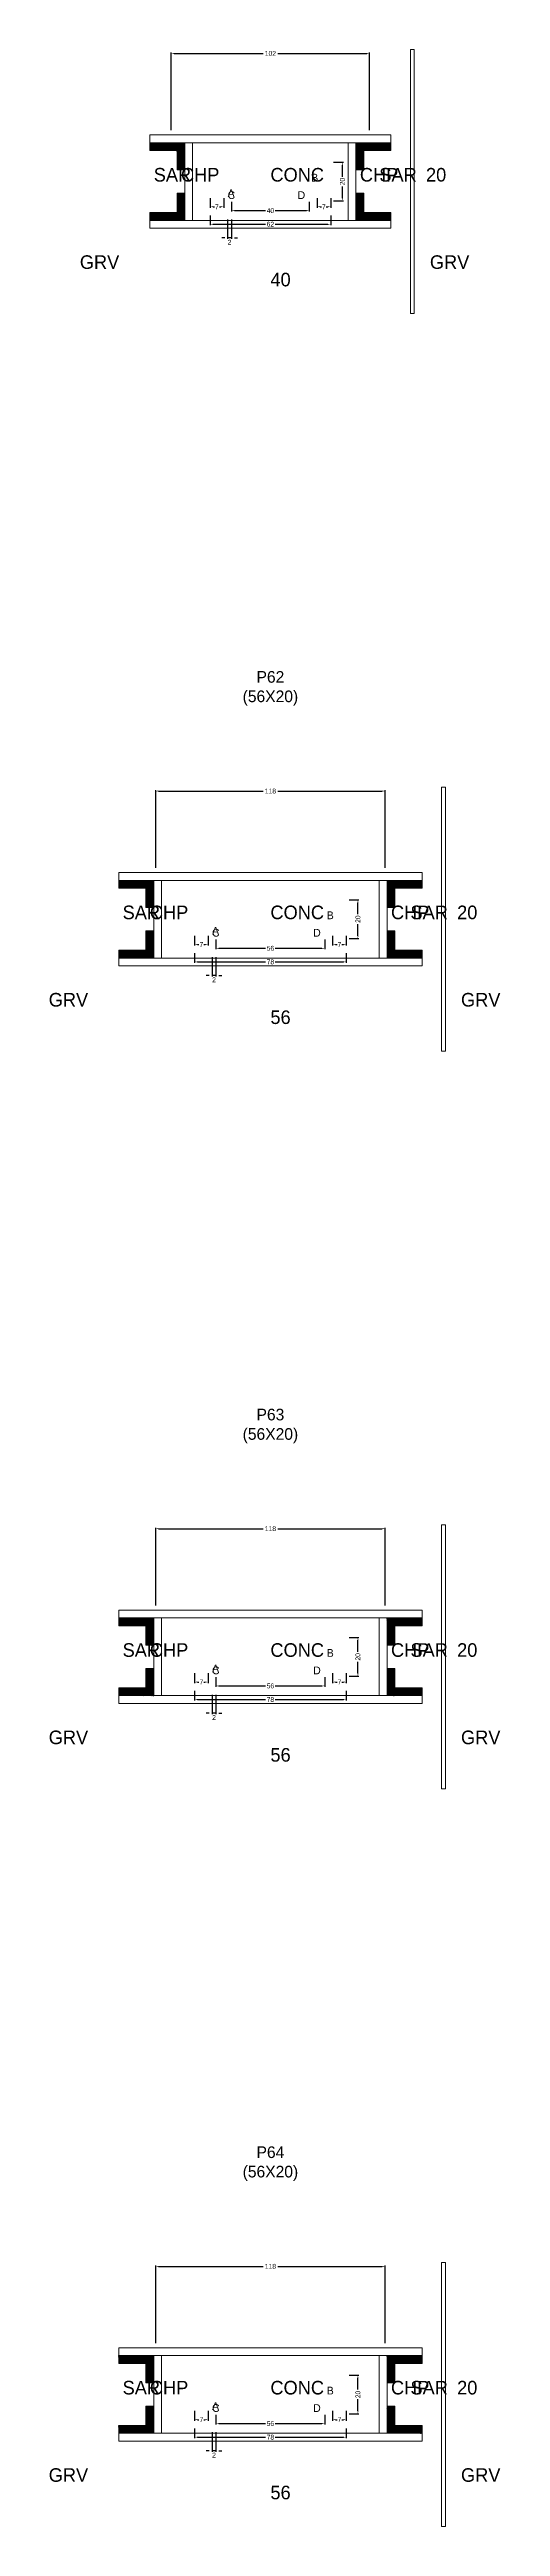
# Model space of a CAD drawing. Header units: centimetres. Extents: x -10500 to 4121, y -45226 to 295.
# Drawn here: x -114 to 118, y -9428 to -8152 of the extents above; entities that cross this region are included whole.
import ezdxf

# ---------------------------------------------------------------- set-up
doc = ezdxf.new("R2010")
doc.units = ezdxf.units.CM
for name, color, linetype in [('COTA', 241, 'Continuous'), ('Hachura', 251, 'Continuous'), ('NOMENCLATURA', 7, 'Continuous'), ('SARRAFO', 251, 'Continuous'), ('Texto Seção', 7, 'Continuous')]:
    doc.layers.add(name, color=color, linetype=linetype)
doc.dimstyles.new('cotax2', dxfattribs={"dimtxt": 2.5, "dimasz": 1.5, "dimexe": 0.5, "dimexo": 0.5, "dimgap": 0.5, "dimtad": 1, "dimcen": 2.5, "dimazin": 3, "dimtfac": 1, "dimtmove": 0, "dimatfit": 3})

# ---------------------------------------------------------------- blocks, each defined once
blk = doc.blocks.new('_CLOSEDFILLED')
at = {"color": 0, "linetype": 'BYBLOCK'}
blk.add_solid([(-1, 0.16), (0, 0), (-1, -0.16)], dxfattribs=at)
blk = doc.blocks.new('*D586')
for p, q in [((-31, -8237.5), (-31, -8242.5)), ((-29.5, -8242), (-2.5, -8242)), ((2.5, -8242), (29.5, -8242)), ((31, -8237.5), (31, -8242.5))]:
    blk.add_line(p, q)
at = {"layer": 'Defpoints'}
for p in [(-31, -8237), (-31, -8242), (31, -8237)]:
    blk.add_point(p, dxfattribs=at)
at = {"layer": 'COTA', "xscale": 1.5, "yscale": 1.5, "rotation": 180}
blk.add_blockref('_CLOSEDFILLED', (-31, -8242), dxfattribs=at)
at = {"layer": 'COTA', "xscale": 1.5, "yscale": 1.5}
blk.add_blockref('_CLOSEDFILLED', (31, -8242), dxfattribs=at)
at = {"layer": 'COTA', "insert": (0, -8242), "char_height": 2.5, "attachment_point": 5}
blk.add_mtext('62', dxfattribs=at)
blk = doc.blocks.new('*D587')
for p, q in [((-20, -8230.5), (-20, -8235.5)), ((-18.5, -8235), (-2.5, -8235)), ((2.5, -8235), (18.5, -8235)), ((20, -8230.5), (20, -8235.5))]:
    blk.add_line(p, q)
at = {"layer": 'Defpoints'}
for p in [(-20, -8230), (20, -8230), (-20, -8235)]:
    blk.add_point(p, dxfattribs=at)
at = {"layer": 'COTA', "xscale": 1.5, "yscale": 1.5, "rotation": 180}
blk.add_blockref('_CLOSEDFILLED', (-20, -8235), dxfattribs=at)
at = {"layer": 'COTA', "xscale": 1.5, "yscale": 1.5}
blk.add_blockref('_CLOSEDFILLED', (20, -8235), dxfattribs=at)
at = {"layer": 'COTA', "insert": (0, -8235), "char_height": 2.5, "attachment_point": 5}
blk.add_mtext('40', dxfattribs=at)
blk = doc.blocks.new('*D588')
for p, q in [((32.5, -8210), (37.5, -8210)), ((37, -8217.5), (37, -8211.5)), ((32.5, -8230), (37.5, -8230)), ((37, -8228.5), (37, -8222.5))]:
    blk.add_line(p, q)
at = {"layer": 'Defpoints'}
for p in [(32, -8210), (32, -8230), (37, -8230)]:
    blk.add_point(p, dxfattribs=at)
at = {"layer": 'COTA', "xscale": 1.5, "yscale": 1.5}
for p, rotation in [((37, -8210), 90), ((37, -8230), 270)]:
    blk.add_blockref('_CLOSEDFILLED', p, dxfattribs=dict(at, rotation=rotation))
at = {"layer": 'COTA', "insert": (37, -8220), "char_height": 2.5, "attachment_point": 5, "rotation": 90}
blk.add_mtext('20', dxfattribs=at)
blk = doc.blocks.new('*D589')
for p, q in [((-31, -8228.5), (-31, -8233.5)), ((-24, -8228.5), (-24, -8233.5)), ((-29.5, -8233), (-28.75, -8233)), ((-26.25, -8233), (-25.5, -8233))]:
    blk.add_line(p, q)
at = {"layer": 'Defpoints'}
for p in [(-31, -8228), (-24, -8228), (-31, -8233)]:
    blk.add_point(p, dxfattribs=at)
at = {"layer": 'COTA', "xscale": 1.5, "yscale": 1.5, "rotation": 180}
blk.add_blockref('_CLOSEDFILLED', (-31, -8233), dxfattribs=at)
at = {"layer": 'COTA', "xscale": 1.5, "yscale": 1.5}
blk.add_blockref('_CLOSEDFILLED', (-24, -8233), dxfattribs=at)
at = {"layer": 'COTA', "insert": (-27.5, -8233), "char_height": 2.5, "attachment_point": 5}
blk.add_mtext('7', dxfattribs=at)
blk = doc.blocks.new('*D590')
for p, q in [((24, -8228.5), (24, -8233.5)), ((31, -8228.5), (31, -8233.5)), ((25.5, -8233), (26.25, -8233)), ((28.75, -8233), (29.5, -8233))]:
    blk.add_line(p, q)
at = {"layer": 'Defpoints'}
for p in [(24, -8228), (31, -8228), (24, -8233)]:
    blk.add_point(p, dxfattribs=at)
at = {"layer": 'COTA', "xscale": 1.5, "yscale": 1.5, "rotation": 180}
blk.add_blockref('_CLOSEDFILLED', (24, -8233), dxfattribs=at)
at = {"layer": 'COTA', "xscale": 1.5, "yscale": 1.5}
blk.add_blockref('_CLOSEDFILLED', (31, -8233), dxfattribs=at)
at = {"layer": 'COTA', "insert": (27.5, -8233), "char_height": 2.5, "attachment_point": 5}
blk.add_mtext('7', dxfattribs=at)
blk = doc.blocks.new('*D591')
for p, q in [((-51, -8193.5), (-51, -8153.5)), ((51, -8193.5), (51, -8153.5)), ((-49.5, -8154), (-3.75, -8154)), ((3.75, -8154), (49.5, -8154))]:
    blk.add_line(p, q)
at = {"layer": 'Defpoints'}
for p in [(-51, -8154), (-51, -8194), (51, -8194)]:
    blk.add_point(p, dxfattribs=at)
at = {"layer": 'COTA', "xscale": 1.5, "yscale": 1.5, "rotation": 180}
blk.add_blockref('_CLOSEDFILLED', (-51, -8154), dxfattribs=at)
at = {"layer": 'COTA', "xscale": 1.5, "yscale": 1.5}
blk.add_blockref('_CLOSEDFILLED', (51, -8154), dxfattribs=at)
at = {"layer": 'COTA', "insert": (0, -8154), "char_height": 2.5, "attachment_point": 5}
blk.add_mtext('102', dxfattribs=at)
blk = doc.blocks.new('*D612')
for p, q in [((-39, -8617.5), (-39, -8622.5)), ((-37.5, -8622), (-2.5, -8622)), ((2.5, -8622), (37.5, -8622)), ((39, -8617.5), (39, -8622.5))]:
    blk.add_line(p, q)
at = {"layer": 'Defpoints'}
for p in [(-39, -8617), (-39, -8622), (39, -8617)]:
    blk.add_point(p, dxfattribs=at)
at = {"layer": 'COTA', "xscale": 1.5, "yscale": 1.5, "rotation": 180}
blk.add_blockref('_CLOSEDFILLED', (-39, -8622), dxfattribs=at)
at = {"layer": 'COTA', "xscale": 1.5, "yscale": 1.5}
blk.add_blockref('_CLOSEDFILLED', (39, -8622), dxfattribs=at)
at = {"layer": 'COTA', "insert": (0, -8622), "char_height": 2.5, "attachment_point": 5}
blk.add_mtext('78', dxfattribs=at)
blk = doc.blocks.new('*D613')
for p, q in [((-28, -8610.5), (-28, -8615.5)), ((28, -8610.5), (28, -8615.5)), ((-26.5, -8615), (-2.5, -8615)), ((2.5, -8615), (26.5, -8615))]:
    blk.add_line(p, q)
at = {"layer": 'Defpoints'}
for p in [(-28, -8610), (28, -8610), (-28, -8615)]:
    blk.add_point(p, dxfattribs=at)
at = {"layer": 'COTA', "xscale": 1.5, "yscale": 1.5, "rotation": 180}
blk.add_blockref('_CLOSEDFILLED', (-28, -8615), dxfattribs=at)
at = {"layer": 'COTA', "xscale": 1.5, "yscale": 1.5}
blk.add_blockref('_CLOSEDFILLED', (28, -8615), dxfattribs=at)
at = {"layer": 'COTA', "insert": (0, -8615), "char_height": 2.5, "attachment_point": 5}
blk.add_mtext('56', dxfattribs=at)
blk = doc.blocks.new('*D614')
for p, q in [((40.5, -8590), (45.5, -8590)), ((45, -8597.5), (45, -8591.5)), ((40.5, -8610), (45.5, -8610)), ((45, -8608.5), (45, -8602.5))]:
    blk.add_line(p, q)
at = {"layer": 'Defpoints'}
for p in [(40, -8590), (40, -8610), (45, -8610)]:
    blk.add_point(p, dxfattribs=at)
at = {"layer": 'COTA', "xscale": 1.5, "yscale": 1.5}
for p, rotation in [((45, -8590), 90), ((45, -8610), 270)]:
    blk.add_blockref('_CLOSEDFILLED', p, dxfattribs=dict(at, rotation=rotation))
at = {"layer": 'COTA', "insert": (45, -8600), "char_height": 2.5, "attachment_point": 5, "rotation": 90}
blk.add_mtext('20', dxfattribs=at)
blk = doc.blocks.new('*D615')
for p, q in [((-39, -8608.5), (-39, -8613.5)), ((-37.5, -8613), (-36.75, -8613)), ((-34.25, -8613), (-33.5, -8613)), ((-32, -8608.5), (-32, -8613.5))]:
    blk.add_line(p, q)
at = {"layer": 'Defpoints'}
for p in [(-39, -8608), (-39, -8613), (-32, -8608)]:
    blk.add_point(p, dxfattribs=at)
at = {"layer": 'COTA', "xscale": 1.5, "yscale": 1.5, "rotation": 180}
blk.add_blockref('_CLOSEDFILLED', (-39, -8613), dxfattribs=at)
at = {"layer": 'COTA', "xscale": 1.5, "yscale": 1.5}
blk.add_blockref('_CLOSEDFILLED', (-32, -8613), dxfattribs=at)
at = {"layer": 'COTA', "insert": (-35.5, -8613), "char_height": 2.5, "attachment_point": 5}
blk.add_mtext('7', dxfattribs=at)
blk = doc.blocks.new('*D616')
for p, q in [((32, -8608.5), (32, -8613.5)), ((33.5, -8613), (34.25, -8613)), ((36.75, -8613), (37.5, -8613)), ((39, -8608.5), (39, -8613.5))]:
    blk.add_line(p, q)
at = {"layer": 'Defpoints'}
for p in [(32, -8608), (32, -8613), (39, -8608)]:
    blk.add_point(p, dxfattribs=at)
at = {"layer": 'COTA', "xscale": 1.5, "yscale": 1.5, "rotation": 180}
blk.add_blockref('_CLOSEDFILLED', (32, -8613), dxfattribs=at)
at = {"layer": 'COTA', "xscale": 1.5, "yscale": 1.5}
blk.add_blockref('_CLOSEDFILLED', (39, -8613), dxfattribs=at)
at = {"layer": 'COTA', "insert": (35.5, -8613), "char_height": 2.5, "attachment_point": 5}
blk.add_mtext('7', dxfattribs=at)
blk = doc.blocks.new('*D617')
for p, q in [((-59, -8573.5), (-59, -8533.5)), ((-57.5, -8534), (-3.75, -8534)), ((3.75, -8534), (57.5, -8534)), ((59, -8573.5), (59, -8533.5))]:
    blk.add_line(p, q)
at = {"layer": 'Defpoints'}
for p in [(-59, -8534), (-59, -8574), (59, -8574)]:
    blk.add_point(p, dxfattribs=at)
at = {"layer": 'COTA', "xscale": 1.5, "yscale": 1.5, "rotation": 180}
blk.add_blockref('_CLOSEDFILLED', (-59, -8534), dxfattribs=at)
at = {"layer": 'COTA', "xscale": 1.5, "yscale": 1.5}
blk.add_blockref('_CLOSEDFILLED', (59, -8534), dxfattribs=at)
at = {"layer": 'COTA', "insert": (0, -8534), "char_height": 2.5, "attachment_point": 5}
blk.add_mtext('118', dxfattribs=at)
blk = doc.blocks.new('*D638')
for p, q in [((-39, -8997.5), (-39, -9002.5)), ((-37.5, -9002), (-2.5, -9002)), ((2.5, -9002), (37.5, -9002)), ((39, -8997.5), (39, -9002.5))]:
    blk.add_line(p, q)
at = {"layer": 'Defpoints'}
for p in [(-39, -8997), (-39, -9002), (39, -8997)]:
    blk.add_point(p, dxfattribs=at)
at = {"layer": 'COTA', "xscale": 1.5, "yscale": 1.5, "rotation": 180}
blk.add_blockref('_CLOSEDFILLED', (-39, -9002), dxfattribs=at)
at = {"layer": 'COTA', "xscale": 1.5, "yscale": 1.5}
blk.add_blockref('_CLOSEDFILLED', (39, -9002), dxfattribs=at)
at = {"layer": 'COTA', "insert": (0, -9002), "char_height": 2.5, "attachment_point": 5}
blk.add_mtext('78', dxfattribs=at)
blk = doc.blocks.new('*D639')
for p, q in [((-28, -8990.5), (-28, -8995.5)), ((-26.5, -8995), (-2.5, -8995)), ((2.5, -8995), (26.5, -8995)), ((28, -8990.5), (28, -8995.5))]:
    blk.add_line(p, q)
at = {"layer": 'Defpoints'}
for p in [(-28, -8990), (-28, -8995), (28, -8990)]:
    blk.add_point(p, dxfattribs=at)
at = {"layer": 'COTA', "xscale": 1.5, "yscale": 1.5, "rotation": 180}
blk.add_blockref('_CLOSEDFILLED', (-28, -8995), dxfattribs=at)
at = {"layer": 'COTA', "xscale": 1.5, "yscale": 1.5}
blk.add_blockref('_CLOSEDFILLED', (28, -8995), dxfattribs=at)
at = {"layer": 'COTA', "insert": (0, -8995), "char_height": 2.5, "attachment_point": 5}
blk.add_mtext('56', dxfattribs=at)
blk = doc.blocks.new('*D640')
for p, q in [((40.5, -8970), (45.5, -8970)), ((45, -8977.5), (45, -8971.5)), ((45, -8988.5), (45, -8982.5)), ((40.5, -8990), (45.5, -8990))]:
    blk.add_line(p, q)
at = {"layer": 'Defpoints'}
for p in [(40, -8970), (40, -8990), (45, -8990)]:
    blk.add_point(p, dxfattribs=at)
at = {"layer": 'COTA', "xscale": 1.5, "yscale": 1.5}
for p, rotation in [((45, -8970), 90), ((45, -8990), 270)]:
    blk.add_blockref('_CLOSEDFILLED', p, dxfattribs=dict(at, rotation=rotation))
at = {"layer": 'COTA', "insert": (45, -8980), "char_height": 2.5, "attachment_point": 5, "rotation": 90}
blk.add_mtext('20', dxfattribs=at)
blk = doc.blocks.new('*D641')
for p, q in [((-39, -8988.5), (-39, -8993.5)), ((-37.5, -8993), (-36.75, -8993)), ((-34.25, -8993), (-33.5, -8993)), ((-32, -8988.5), (-32, -8993.5))]:
    blk.add_line(p, q)
at = {"layer": 'Defpoints'}
for p in [(-39, -8988), (-39, -8993), (-32, -8988)]:
    blk.add_point(p, dxfattribs=at)
at = {"layer": 'COTA', "xscale": 1.5, "yscale": 1.5, "rotation": 180}
blk.add_blockref('_CLOSEDFILLED', (-39, -8993), dxfattribs=at)
at = {"layer": 'COTA', "xscale": 1.5, "yscale": 1.5}
blk.add_blockref('_CLOSEDFILLED', (-32, -8993), dxfattribs=at)
at = {"layer": 'COTA', "insert": (-35.5, -8993), "char_height": 2.5, "attachment_point": 5}
blk.add_mtext('7', dxfattribs=at)
blk = doc.blocks.new('*D642')
for p, q in [((32, -8988.5), (32, -8993.5)), ((33.5, -8993), (34.25, -8993)), ((36.75, -8993), (37.5, -8993)), ((39, -8988.5), (39, -8993.5))]:
    blk.add_line(p, q)
at = {"layer": 'Defpoints'}
for p in [(32, -8988), (32, -8993), (39, -8988)]:
    blk.add_point(p, dxfattribs=at)
at = {"layer": 'COTA', "xscale": 1.5, "yscale": 1.5, "rotation": 180}
blk.add_blockref('_CLOSEDFILLED', (32, -8993), dxfattribs=at)
at = {"layer": 'COTA', "xscale": 1.5, "yscale": 1.5}
blk.add_blockref('_CLOSEDFILLED', (39, -8993), dxfattribs=at)
at = {"layer": 'COTA', "insert": (35.5, -8993), "char_height": 2.5, "attachment_point": 5}
blk.add_mtext('7', dxfattribs=at)
blk = doc.blocks.new('*D643')
for p, q in [((-59, -8953.5), (-59, -8913.5)), ((-57.5, -8914), (-3.75, -8914)), ((3.75, -8914), (57.5, -8914)), ((59, -8953.5), (59, -8913.5))]:
    blk.add_line(p, q)
at = {"layer": 'Defpoints'}
for p in [(-59, -8914), (-59, -8954), (59, -8954)]:
    blk.add_point(p, dxfattribs=at)
at = {"layer": 'COTA', "xscale": 1.5, "yscale": 1.5, "rotation": 180}
blk.add_blockref('_CLOSEDFILLED', (-59, -8914), dxfattribs=at)
at = {"layer": 'COTA', "xscale": 1.5, "yscale": 1.5}
blk.add_blockref('_CLOSEDFILLED', (59, -8914), dxfattribs=at)
at = {"layer": 'COTA', "insert": (0, -8914), "char_height": 2.5, "attachment_point": 5}
blk.add_mtext('118', dxfattribs=at)
blk = doc.blocks.new('*D664')
for p, q in [((-39, -9377.5), (-39, -9382.5)), ((39, -9377.5), (39, -9382.5)), ((-37.5, -9382), (-2.5, -9382)), ((2.5, -9382), (37.5, -9382))]:
    blk.add_line(p, q)
at = {"layer": 'Defpoints'}
for p in [(-39, -9377), (39, -9377), (-39, -9382)]:
    blk.add_point(p, dxfattribs=at)
at = {"layer": 'COTA', "xscale": 1.5, "yscale": 1.5, "rotation": 180}
blk.add_blockref('_CLOSEDFILLED', (-39, -9382), dxfattribs=at)
at = {"layer": 'COTA', "xscale": 1.5, "yscale": 1.5}
blk.add_blockref('_CLOSEDFILLED', (39, -9382), dxfattribs=at)
at = {"layer": 'COTA', "insert": (0, -9382), "char_height": 2.5, "attachment_point": 5}
blk.add_mtext('78', dxfattribs=at)
blk = doc.blocks.new('*D665')
for p, q in [((-28, -9370.5), (-28, -9375.5)), ((-26.5, -9375), (-2.5, -9375)), ((2.5, -9375), (26.5, -9375)), ((28, -9370.5), (28, -9375.5))]:
    blk.add_line(p, q)
at = {"layer": 'Defpoints'}
for p in [(-28, -9370), (-28, -9375), (28, -9370)]:
    blk.add_point(p, dxfattribs=at)
at = {"layer": 'COTA', "xscale": 1.5, "yscale": 1.5, "rotation": 180}
blk.add_blockref('_CLOSEDFILLED', (-28, -9375), dxfattribs=at)
at = {"layer": 'COTA', "xscale": 1.5, "yscale": 1.5}
blk.add_blockref('_CLOSEDFILLED', (28, -9375), dxfattribs=at)
at = {"layer": 'COTA', "insert": (0, -9375), "char_height": 2.5, "attachment_point": 5}
blk.add_mtext('56', dxfattribs=at)
blk = doc.blocks.new('*D666')
for p, q in [((40.5, -9350), (45.5, -9350)), ((45, -9357.5), (45, -9351.5)), ((45, -9368.5), (45, -9362.5)), ((40.5, -9370), (45.5, -9370))]:
    blk.add_line(p, q)
at = {"layer": 'Defpoints'}
for p in [(40, -9350), (40, -9370), (45, -9370)]:
    blk.add_point(p, dxfattribs=at)
at = {"layer": 'COTA', "xscale": 1.5, "yscale": 1.5}
for p, rotation in [((45, -9350), 90), ((45, -9370), 270)]:
    blk.add_blockref('_CLOSEDFILLED', p, dxfattribs=dict(at, rotation=rotation))
at = {"layer": 'COTA', "insert": (45, -9360), "char_height": 2.5, "attachment_point": 5, "rotation": 90}
blk.add_mtext('20', dxfattribs=at)
blk = doc.blocks.new('*D667')
for p, q in [((-39, -9368.5), (-39, -9373.5)), ((-37.5, -9373), (-36.75, -9373)), ((-34.25, -9373), (-33.5, -9373)), ((-32, -9368.5), (-32, -9373.5))]:
    blk.add_line(p, q)
at = {"layer": 'Defpoints'}
for p in [(-39, -9368), (-39, -9373), (-32, -9368)]:
    blk.add_point(p, dxfattribs=at)
at = {"layer": 'COTA', "xscale": 1.5, "yscale": 1.5, "rotation": 180}
blk.add_blockref('_CLOSEDFILLED', (-39, -9373), dxfattribs=at)
at = {"layer": 'COTA', "xscale": 1.5, "yscale": 1.5}
blk.add_blockref('_CLOSEDFILLED', (-32, -9373), dxfattribs=at)
at = {"layer": 'COTA', "insert": (-35.5, -9373), "char_height": 2.5, "attachment_point": 5}
blk.add_mtext('7', dxfattribs=at)
blk = doc.blocks.new('*D668')
for p, q in [((32, -9368.5), (32, -9373.5)), ((33.5, -9373), (34.25, -9373)), ((36.75, -9373), (37.5, -9373)), ((39, -9368.5), (39, -9373.5))]:
    blk.add_line(p, q)
at = {"layer": 'Defpoints'}
for p in [(32, -9368), (32, -9373), (39, -9368)]:
    blk.add_point(p, dxfattribs=at)
at = {"layer": 'COTA', "xscale": 1.5, "yscale": 1.5, "rotation": 180}
blk.add_blockref('_CLOSEDFILLED', (32, -9373), dxfattribs=at)
at = {"layer": 'COTA', "xscale": 1.5, "yscale": 1.5}
blk.add_blockref('_CLOSEDFILLED', (39, -9373), dxfattribs=at)
at = {"layer": 'COTA', "insert": (35.5, -9373), "char_height": 2.5, "attachment_point": 5}
blk.add_mtext('7', dxfattribs=at)
blk = doc.blocks.new('*D669')
for p, q in [((-59, -9333.5), (-59, -9293.5)), ((-57.5, -9294), (-3.75, -9294)), ((3.75, -9294), (57.5, -9294)), ((59, -9333.5), (59, -9293.5))]:
    blk.add_line(p, q)
at = {"layer": 'Defpoints'}
for p in [(-59, -9294), (-59, -9334), (59, -9334)]:
    blk.add_point(p, dxfattribs=at)
at = {"layer": 'COTA', "xscale": 1.5, "yscale": 1.5, "rotation": 180}
blk.add_blockref('_CLOSEDFILLED', (-59, -9294), dxfattribs=at)
at = {"layer": 'COTA', "xscale": 1.5, "yscale": 1.5}
blk.add_blockref('_CLOSEDFILLED', (59, -9294), dxfattribs=at)
at = {"layer": 'COTA', "insert": (0, -9294), "char_height": 2.5, "attachment_point": 5}
blk.add_mtext('118', dxfattribs=at)

msp = doc.modelspace()

# ---------------------------------------------------------------- hatches: boundary and pattern name
at = {"layer": 'SARRAFO'}
h = msp.add_hatch(dxfattribs=at)
h.set_pattern_fill('SOLID', scale=2)
h.paths.add_polyline_path([(-62, -8204), (-48, -8204), (-48, -8200), (-62, -8200)])
h = msp.add_hatch(dxfattribs=at)
h.set_pattern_fill('SOLID', scale=2)
h.paths.add_polyline_path([(-48, -8214), (-44, -8214), (-44, -8200), (-48, -8200)])
h = msp.add_hatch(dxfattribs=at)
h.set_pattern_fill('SOLID', scale=2)
h.paths.add_polyline_path([(44, -8214), (48, -8214), (48, -8200), (44, -8200)])
h = msp.add_hatch(dxfattribs=at)
h.set_pattern_fill('SOLID', scale=2)
h.paths.add_polyline_path([(48, -8204), (62, -8204), (62, -8200), (48, -8200)])
h = msp.add_hatch(dxfattribs=at)
h.set_pattern_fill('SOLID', scale=2)
h.paths.add_polyline_path([(-48, -8240), (-44, -8240), (-44, -8226), (-48, -8226)])
h = msp.add_hatch(dxfattribs=at)
h.set_pattern_fill('SOLID', scale=2)
h.paths.add_polyline_path([(44, -8240), (48, -8240), (48, -8226), (44, -8226)])
h = msp.add_hatch(dxfattribs=at)
h.set_pattern_fill('SOLID', scale=2)
h.paths.add_polyline_path([(-62, -8240), (-48, -8240), (-48, -8236), (-62, -8236)])
h = msp.add_hatch(dxfattribs=at)
h.set_pattern_fill('SOLID', scale=2)
h.paths.add_polyline_path([(48, -8240), (62, -8240), (62, -8236), (48, -8236)])
h = msp.add_hatch(dxfattribs=at)
h.set_pattern_fill('SOLID', scale=2)
h.paths.add_polyline_path([(-78, -8584), (-64, -8584), (-64, -8580), (-78, -8580)])
h = msp.add_hatch(dxfattribs=at)
h.set_pattern_fill('SOLID', scale=2)
h.paths.add_polyline_path([(-64, -8594), (-60, -8594), (-60, -8580), (-64, -8580)])
h = msp.add_hatch(dxfattribs=at)
h.set_pattern_fill('SOLID', scale=2)
h.paths.add_polyline_path([(60, -8594), (64, -8594), (64, -8580), (60, -8580)])
h = msp.add_hatch(dxfattribs=at)
h.set_pattern_fill('SOLID', scale=2)
h.paths.add_polyline_path([(64, -8584), (78, -8584), (78, -8580), (64, -8580)])
h = msp.add_hatch(dxfattribs=at)
h.set_pattern_fill('SOLID', scale=2)
h.paths.add_polyline_path([(-64, -8620), (-60, -8620), (-60, -8606), (-64, -8606)])
h = msp.add_hatch(dxfattribs=at)
h.set_pattern_fill('SOLID', scale=2)
h.paths.add_polyline_path([(60, -8620), (64, -8620), (64, -8606), (60, -8606)])
h = msp.add_hatch(dxfattribs=at)
h.set_pattern_fill('SOLID', scale=2)
h.paths.add_polyline_path([(-78, -8620), (-64, -8620), (-64, -8616), (-78, -8616)])
h = msp.add_hatch(dxfattribs=at)
h.set_pattern_fill('SOLID', scale=2)
h.paths.add_polyline_path([(64, -8620), (78, -8620), (78, -8616), (64, -8616)])
h = msp.add_hatch(dxfattribs=at)
h.set_pattern_fill('SOLID', scale=2)
h.paths.add_polyline_path([(-78, -8964), (-64, -8964), (-64, -8960), (-78, -8960)])
h = msp.add_hatch(dxfattribs=at)
h.set_pattern_fill('SOLID', scale=2)
h.paths.add_polyline_path([(-64, -8974), (-60, -8974), (-60, -8960), (-64, -8960)])
h = msp.add_hatch(dxfattribs=at)
h.set_pattern_fill('SOLID', scale=2)
h.paths.add_polyline_path([(60, -8974), (64, -8974), (64, -8960), (60, -8960)])
h = msp.add_hatch(dxfattribs=at)
h.set_pattern_fill('SOLID', scale=2)
h.paths.add_polyline_path([(64, -8964), (78, -8964), (78, -8960), (64, -8960)])
h = msp.add_hatch(dxfattribs=at)
h.set_pattern_fill('SOLID', scale=2)
h.paths.add_polyline_path([(-64, -9000), (-60, -9000), (-60, -8986), (-64, -8986)])
h = msp.add_hatch(dxfattribs=at)
h.set_pattern_fill('SOLID', scale=2)
h.paths.add_polyline_path([(60, -9000), (64, -9000), (64, -8986), (60, -8986)])
h = msp.add_hatch(dxfattribs=at)
h.set_pattern_fill('SOLID', scale=2)
h.paths.add_polyline_path([(-78, -9000), (-64, -9000), (-64, -8996), (-78, -8996)])
h = msp.add_hatch(dxfattribs=at)
h.set_pattern_fill('SOLID', scale=2)
h.paths.add_polyline_path([(64, -9000), (78, -9000), (78, -8996), (64, -8996)])
h = msp.add_hatch(dxfattribs=at)
h.set_pattern_fill('SOLID', scale=2)
h.paths.add_polyline_path([(-78, -9344), (-64, -9344), (-64, -9340), (-78, -9340)])
h = msp.add_hatch(dxfattribs=at)
h.set_pattern_fill('SOLID', scale=2)
h.paths.add_polyline_path([(-64, -9354), (-60, -9354), (-60, -9340), (-64, -9340)])
h = msp.add_hatch(dxfattribs=at)
h.set_pattern_fill('SOLID', scale=2)
h.paths.add_polyline_path([(60, -9354), (64, -9354), (64, -9340), (60, -9340)])
h = msp.add_hatch(dxfattribs=at)
h.set_pattern_fill('SOLID', scale=2)
h.paths.add_polyline_path([(64, -9344), (78, -9344), (78, -9340), (64, -9340)])
h = msp.add_hatch(dxfattribs=at)
h.set_pattern_fill('SOLID', scale=2)
h.paths.add_polyline_path([(-78, -9380), (-64, -9380), (-64, -9376), (-78, -9376)])
h = msp.add_hatch(dxfattribs=at)
h.set_pattern_fill('SOLID', scale=2)
h.paths.add_polyline_path([(-64, -9380), (-60, -9380), (-60, -9366), (-64, -9366)])
h = msp.add_hatch(dxfattribs=at)
h.set_pattern_fill('SOLID', scale=2)
h.paths.add_polyline_path([(60, -9380), (64, -9380), (64, -9366), (60, -9366)])
h = msp.add_hatch(dxfattribs=at)
h.set_pattern_fill('SOLID', scale=2)
h.paths.add_polyline_path([(64, -9380), (78, -9380), (78, -9376), (64, -9376)])

# ---------------------------------------------------------------- linework, layer by layer
at = {"layer": 'Hachura', "lineweight": 13}
for points in [[(72, -8288), (74, -8288), (74, -8152), (72, -8152)], [(88, -8668), (90, -8668), (90, -8532), (88, -8532)], [(88, -9048), (90, -9048), (90, -8912), (88, -8912)], [(88, -9428), (90, -9428), (90, -9292), (88, -9292)]]:
    msp.add_lwpolyline(points, close=True, dxfattribs=at)
at = {"layer": 'Hachura', "lineweight": 18}
for points in [[(-62, -8200), (62, -8200), (62, -8196), (-62, -8196)], [(-44, -8240), (-40, -8240), (-40, -8200), (-44, -8200)], [(40, -8240), (44, -8240), (44, -8200), (40, -8200)], [(-62, -8244), (62, -8244), (62, -8240), (-62, -8240)], [(-78, -8580), (78, -8580), (78, -8576), (-78, -8576)], [(-60, -8620), (-56, -8620), (-56, -8580), (-60, -8580)], [(56, -8620), (60, -8620), (60, -8580), (56, -8580)], [(-78, -8624), (78, -8624), (78, -8620), (-78, -8620)], [(-78, -8960), (78, -8960), (78, -8956), (-78, -8956)], [(-60, -9000), (-56, -9000), (-56, -8960), (-60, -8960)], [(56, -9000), (60, -9000), (60, -8960), (56, -8960)], [(-78, -9004), (78, -9004), (78, -9000), (-78, -9000)], [(-78, -9340), (78, -9340), (78, -9336), (-78, -9336)], [(-60, -9380), (-56, -9380), (-56, -9340), (-60, -9340)], [(56, -9380), (60, -9380), (60, -9340), (56, -9340)], [(-78, -9384), (78, -9384), (78, -9380), (-78, -9380)]]:
    msp.add_lwpolyline(points, close=True, dxfattribs=at)
at = {"layer": 'SARRAFO', "lineweight": 13}
for points in [[(-62, -8204), (-48, -8204), (-48, -8200), (-62, -8200)], [(-48, -8214), (-44, -8214), (-44, -8200), (-48, -8200)], [(44, -8214), (48, -8214), (48, -8200), (44, -8200)], [(48, -8204), (62, -8204), (62, -8200), (48, -8200)], [(-48, -8240), (-44, -8240), (-44, -8226), (-48, -8226)], [(44, -8240), (48, -8240), (48, -8226), (44, -8226)], [(-62, -8240), (-48, -8240), (-48, -8236), (-62, -8236)], [(48, -8240), (62, -8240), (62, -8236), (48, -8236)], [(-78, -8584), (-64, -8584), (-64, -8580), (-78, -8580)], [(-64, -8594), (-60, -8594), (-60, -8580), (-64, -8580)], [(60, -8594), (64, -8594), (64, -8580), (60, -8580)], [(64, -8584), (78, -8584), (78, -8580), (64, -8580)], [(-64, -8620), (-60, -8620), (-60, -8606), (-64, -8606)], [(60, -8620), (64, -8620), (64, -8606), (60, -8606)], [(-78, -8620), (-64, -8620), (-64, -8616), (-78, -8616)], [(64, -8620), (78, -8620), (78, -8616), (64, -8616)], [(-78, -8964), (-64, -8964), (-64, -8960), (-78, -8960)], [(-64, -8974), (-60, -8974), (-60, -8960), (-64, -8960)], [(60, -8974), (64, -8974), (64, -8960), (60, -8960)], [(64, -8964), (78, -8964), (78, -8960), (64, -8960)], [(-64, -9000), (-60, -9000), (-60, -8986), (-64, -8986)], [(60, -9000), (64, -9000), (64, -8986), (60, -8986)], [(-78, -9000), (-64, -9000), (-64, -8996), (-78, -8996)], [(64, -9000), (78, -9000), (78, -8996), (64, -8996)], [(-78, -9344), (-64, -9344), (-64, -9340), (-78, -9340)], [(-64, -9354), (-60, -9354), (-60, -9340), (-64, -9340)], [(60, -9354), (64, -9354), (64, -9340), (60, -9340)], [(64, -9344), (78, -9344), (78, -9340), (64, -9340)], [(-78, -9380), (-64, -9380), (-64, -9376), (-78, -9376)], [(-64, -9380), (-60, -9380), (-60, -9366), (-64, -9366)], [(60, -9380), (64, -9380), (64, -9366), (60, -9366)], [(64, -9380), (78, -9380), (78, -9376), (64, -9376)]]:
    msp.add_lwpolyline(points, close=True, dxfattribs=at)

# ---------------------------------------------------------------- texts
at = {"layer": 'NOMENCLATURA'}
for s, p in [('B', (21, -8220)), ('A', (-22, -8228)), ('C', (-22, -8229)), ('D', (14, -8229)), ('B', (29, -8600)), ('A', (-30, -8608)), ('C', (-30, -8609)), ('D', (22, -8609)), ('B', (29, -8980)), ('A', (-30, -8988)), ('C', (-30, -8989)), ('D', (22, -8989)), ('A', (-30, -9368)), ('C', (-30, -9369)), ('D', (22, -9369)), ('B', (29, -9360))]:
    msp.add_text(s, height=4, dxfattribs=at).set_placement(p)
at = {"layer": 'NOMENCLATURA', "char_height": 6, "attachment_point": 8}
for s, insert in [('P62\\P(56X20)', (0, -8490)), ('P63\\P(56X20)', (0, -8870)), ('P64\\P(56X20)', (0, -9250))]:
    msp.add_mtext(s, dxfattribs=dict(at, insert=insert))
at = {"layer": 'Texto Seção'}
for s, p in [('SAR', (-60, -8220)), ('CHP', (-46, -8220)), ('CONC', (0, -8220)), ('CHP', (46, -8220)), ('SAR', (56, -8220)), ('20', (80, -8220)), ('GRV', (-98, -8265)), ('40', (0, -8274)), ('GRV', (82, -8265)), ('SAR', (-76, -8600)), ('CHP', (-62, -8600)), ('CONC', (0, -8600)), ('CHP', (62, -8600)), ('SAR', (72, -8600)), ('20', (96, -8600)), ('GRV', (-114, -8645)), ('GRV', (98, -8645)), ('56', (0, -8654)), ('SAR', (-76, -8980)), ('CHP', (-62, -8980)), ('CONC', (0, -8980)), ('CHP', (62, -8980)), ('SAR', (72, -8980)), ('20', (96, -8980)), ('GRV', (-114, -9025)), ('GRV', (98, -9025)), ('56', (0, -9034)), ('SAR', (-76, -9360)), ('CHP', (-62, -9360)), ('CONC', (0, -9360)), ('CHP', (62, -9360)), ('SAR', (72, -9360)), ('20', (96, -9360)), ('GRV', (-114, -9405)), ('GRV', (98, -9405)), ('56', (0, -9414))]:
    msp.add_text(s, height=7, dxfattribs=at).set_placement(p)

# ---------------------------------------------------------------- dimensions: what is measured, and where the dimension line sits
at = {"layer": 'COTA'}
for base, p1, p2, picture, middle in [((-51, -8154), (-51, -8194), (51, -8194), '*D591', (0, -8154)), ((-31, -8233), (-31, -8228), (-24, -8228), '*D589', (-27.5, -8233)), ((-20, -8235), (-20, -8230), (20, -8230), '*D587', (0, -8235)), ((24, -8233), (24, -8228), (31, -8228), '*D590', (27.5, -8233)), ((-31, -8242), (-31, -8237), (31, -8237), '*D586', (0, -8242)), ((-59, -8534), (-59, -8574), (59, -8574), '*D617', (0, -8534)), ((-39, -8613), (-39, -8608), (-32, -8608), '*D615', (-35.5, -8613)), ((-28, -8615), (-28, -8610), (28, -8610), '*D613', (0, -8615)), ((32, -8613), (32, -8608), (39, -8608), '*D616', (35.5, -8613)), ((-39, -8622), (-39, -8617), (39, -8617), '*D612', (0, -8622)), ((-59, -8914), (-59, -8954), (59, -8954), '*D643', (0, -8914)), ((-39, -8993), (-39, -8988), (-32, -8988), '*D641', (-35.5, -8993)), ((-28, -8995), (-28, -8990), (28, -8990), '*D639', (0, -8995)), ((32, -8993), (32, -8988), (39, -8988), '*D642', (35.5, -8993)), ((-39, -9002), (-39, -8997), (39, -8997), '*D638', (0, -9002)), ((-59, -9294), (-59, -9334), (59, -9334), '*D669', (0, -9294)), ((-39, -9373), (-39, -9368), (-32, -9368), '*D667', (-35.5, -9373)), ((-39, -9382), (-39, -9377), (39, -9377), '*D664', (0, -9382)), ((-28, -9375), (-28, -9370), (28, -9370), '*D665', (0, -9375)), ((32, -9373), (32, -9368), (39, -9368), '*D668', (35.5, -9373))]:
    dim = msp.add_linear_dim(base=base, p1=p1, p2=p2, dimstyle='cotax2', dxfattribs=at)
    dim.commit()
    dim.dimension.update_dxf_attribs({"geometry": picture, "text_midpoint": middle})
for base, p1, p2, picture, middle in [((37, -8230), (32, -8230), (32, -8210), '*D588', (37, -8220)), ((45, -8610), (40, -8610), (40, -8590), '*D614', (45, -8600)), ((45, -8990), (40, -8990), (40, -8970), '*D640', (45, -8980)), ((45, -9370), (40, -9370), (40, -9350), '*D666', (45, -9360))]:
    dim = msp.add_linear_dim(base=base, p1=p1, p2=p2, angle=90, dimstyle='cotax2', dxfattribs=at)
    dim.commit()
    dim.dimension.update_dxf_attribs({"geometry": picture, "text_midpoint": middle})
for base, p1, p2 in [((-20, -8249), (-20, -8239), (-22, -8239)), ((-28, -8629), (-28, -8619), (-30, -8619)), ((-28, -9009), (-28, -8999), (-30, -8999)), ((-28, -9389), (-28, -9379), (-30, -9379))]:
    msp.add_linear_dim(base=base, p1=p1, p2=p2, dimstyle='cotax2', dxfattribs=at).render()

doc.saveas('drawing.dxf')
